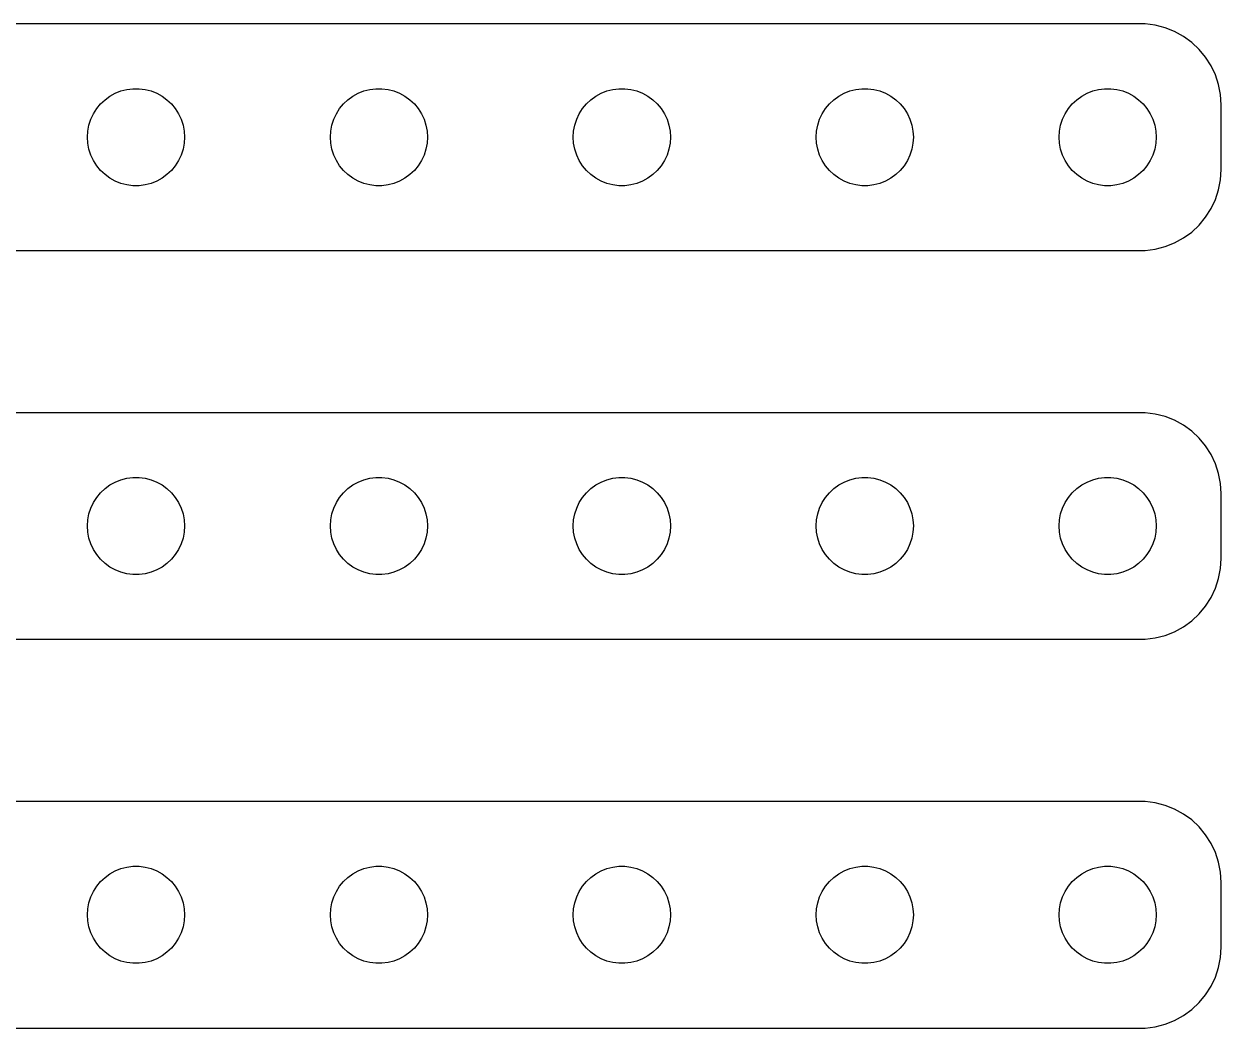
# Model space of a CAD drawing. Header units: metres. Extents: x -142 to 142, y 41 to 103.
# Drawn here: x 68.1 to 142, y 41 to 103 of the extents above; entities that cross this region are included whole.
import ezdxf

# ---------------------------------------------------------------- set-up
doc = ezdxf.new("R2010")
doc.units = ezdxf.units.M

msp = doc.modelspace()

# ---------------------------------------------------------------- linework, layer by layer
for p, q in [((137.314, 102.99), (-137.314, 102.99)), ((137.937, 102.911), (137.314, 102.99)), ((138.545, 102.755), (137.937, 102.911)), ((139.129, 102.524), (138.545, 102.755)), ((139.679, 102.222), (139.129, 102.524)), ((140.187, 101.853), (139.679, 102.222)), ((140.645, 101.423), (140.187, 101.853)), ((141.045, 100.939), (140.645, 101.423)), ((141.382, 100.409), (141.045, 100.939)), ((141.649, 99.8406), (141.382, 100.409)), ((141.843, 99.2434), (141.649, 99.8406)), ((141.961, 98.6267), (141.843, 99.2434)), ((73.0877, 98.3115), (73.3925, 98.533)), ((73.3925, 98.533), (73.7227, 98.7145)), ((73.7227, 98.7145), (74.073, 98.8532)), ((74.073, 98.8532), (74.4379, 98.9469)), ((74.4379, 98.9469), (74.8116, 98.9941)), ((74.8116, 98.9941), (75.1884, 98.9941)), ((75.1884, 98.9941), (75.5621, 98.9469)), ((75.5621, 98.9469), (75.927, 98.8532)), ((75.927, 98.8532), (76.2773, 98.7145)), ((76.2773, 98.7145), (76.6075, 98.533)), ((76.6075, 98.533), (76.9123, 98.3115)), ((88.0877, 98.3115), (88.3925, 98.533)), ((88.3925, 98.533), (88.7227, 98.7145)), ((88.7227, 98.7145), (89.073, 98.8532)), ((89.073, 98.8532), (89.4379, 98.9469)), ((89.4379, 98.9469), (89.8116, 98.9941)), ((89.8116, 98.9941), (90.1884, 98.9941)), ((90.1884, 98.9941), (90.5621, 98.9469)), ((90.5621, 98.9469), (90.927, 98.8532)), ((90.927, 98.8532), (91.2773, 98.7145)), ((91.2773, 98.7145), (91.6075, 98.533)), ((91.6075, 98.533), (91.9123, 98.3115)), ((103.088, 98.3115), (103.393, 98.533)), ((103.393, 98.533), (103.723, 98.7145)), ((103.723, 98.7145), (104.073, 98.8532)), ((104.073, 98.8532), (104.438, 98.9469)), ((104.438, 98.9469), (104.812, 98.9941)), ((104.812, 98.9941), (105.188, 98.9941)), ((105.188, 98.9941), (105.562, 98.9469)), ((105.562, 98.9469), (105.927, 98.8532)), ((105.927, 98.8532), (106.277, 98.7145)), ((106.277, 98.7145), (106.607, 98.533)), ((106.607, 98.533), (106.912, 98.3115)), ((118.088, 98.3115), (118.393, 98.533)), ((118.393, 98.533), (118.723, 98.7145)), ((118.723, 98.7145), (119.073, 98.8532)), ((119.073, 98.8532), (119.438, 98.9469)), ((119.438, 98.9469), (119.812, 98.9941)), ((119.812, 98.9941), (120.188, 98.9941)), ((120.188, 98.9941), (120.562, 98.9469)), ((120.562, 98.9469), (120.927, 98.8532)), ((120.927, 98.8532), (121.277, 98.7145)), ((121.277, 98.7145), (121.607, 98.533)), ((121.607, 98.533), (121.912, 98.3115)), ((133.088, 98.3115), (133.393, 98.533)), ((133.393, 98.533), (133.723, 98.7145)), ((133.723, 98.7145), (134.073, 98.8532)), ((134.073, 98.8532), (134.438, 98.9469)), ((134.438, 98.9469), (134.812, 98.9941)), ((134.812, 98.9941), (135.188, 98.9941)), ((135.188, 98.9941), (135.562, 98.9469)), ((135.562, 98.9469), (135.927, 98.8532)), ((135.927, 98.8532), (136.277, 98.7145)), ((136.277, 98.7145), (136.607, 98.533)), ((136.607, 98.533), (136.912, 98.3115)), ((142, 98), (141.961, 98.6267)), ((72.3711, 97.4453), (72.573, 97.7634)), ((72.573, 97.7634), (72.8131, 98.0536)), ((72.8131, 98.0536), (73.0877, 98.3115)), ((76.9123, 98.3115), (77.1869, 98.0536)), ((77.1869, 98.0536), (77.427, 97.7634)), ((77.427, 97.7634), (77.6289, 97.4453)), ((87.3711, 97.4453), (87.573, 97.7634)), ((87.573, 97.7634), (87.8131, 98.0536)), ((87.8131, 98.0536), (88.0877, 98.3115)), ((91.9123, 98.3115), (92.1869, 98.0536)), ((92.1869, 98.0536), (92.427, 97.7634)), ((92.427, 97.7634), (92.6289, 97.4453)), ((102.371, 97.4453), (102.573, 97.7634)), ((102.573, 97.7634), (102.813, 98.0536)), ((102.813, 98.0536), (103.088, 98.3115)), ((106.912, 98.3115), (107.187, 98.0536)), ((107.187, 98.0536), (107.427, 97.7634)), ((107.427, 97.7634), (107.629, 97.4453)), ((117.371, 97.4453), (117.573, 97.7634)), ((117.573, 97.7634), (117.813, 98.0536)), ((117.813, 98.0536), (118.088, 98.3115)), ((121.912, 98.3115), (122.187, 98.0536)), ((122.187, 98.0536), (122.427, 97.7634)), ((122.427, 97.7634), (122.629, 97.4453)), ((132.371, 97.4453), (132.573, 97.7634)), ((132.573, 97.7634), (132.813, 98.0536)), ((132.813, 98.0536), (133.088, 98.3115)), ((136.912, 98.3115), (137.187, 98.0536)), ((137.187, 98.0536), (137.427, 97.7634)), ((137.427, 97.7634), (137.629, 97.4453)), ((142, 94), (142, 98)), ((72.0943, 96.7461), (72.2107, 97.1044)), ((72.2107, 97.1044), (72.3711, 97.4453)), ((77.6289, 97.4453), (77.7893, 97.1044)), ((77.7893, 97.1044), (77.9057, 96.7461)), ((87.0943, 96.7461), (87.2107, 97.1044)), ((87.2107, 97.1044), (87.3711, 97.4453)), ((92.6289, 97.4453), (92.7893, 97.1044)), ((92.7893, 97.1044), (92.9057, 96.7461)), ((102.094, 96.7461), (102.211, 97.1044)), ((102.211, 97.1044), (102.371, 97.4453)), ((107.629, 97.4453), (107.789, 97.1044)), ((107.789, 97.1044), (107.906, 96.7461)), ((117.094, 96.7461), (117.211, 97.1044)), ((117.211, 97.1044), (117.371, 97.4453)), ((122.629, 97.4453), (122.789, 97.1044)), ((122.789, 97.1044), (122.906, 96.7461)), ((132.094, 96.7461), (132.211, 97.1044)), ((132.211, 97.1044), (132.371, 97.4453)), ((137.629, 97.4453), (137.789, 97.1044)), ((137.789, 97.1044), (137.906, 96.7461)), ((72, 96), (72.0237, 96.376)), ((72.0237, 96.376), (72.0943, 96.7461)), ((77.9057, 96.7461), (77.9763, 96.376)), ((77.9763, 96.376), (78, 96)), ((87, 96), (87.0237, 96.376)), ((87.0237, 96.376), (87.0943, 96.7461)), ((92.9057, 96.7461), (92.9763, 96.376)), ((92.9763, 96.376), (93, 96)), ((102, 96), (102.024, 96.376)), ((102.024, 96.376), (102.094, 96.7461)), ((107.906, 96.7461), (107.976, 96.376)), ((107.976, 96.376), (108, 96)), ((117, 96), (117.024, 96.376)), ((117.024, 96.376), (117.094, 96.7461)), ((122.906, 96.7461), (122.976, 96.376)), ((122.976, 96.376), (123, 96)), ((132, 96), (132.024, 96.376)), ((132.024, 96.376), (132.094, 96.7461)), ((137.906, 96.7461), (137.976, 96.376)), ((137.976, 96.376), (138, 96)), ((72.0237, 95.624), (72, 96)), ((72.0943, 95.2539), (72.0237, 95.624)), ((77.9763, 95.624), (77.9057, 95.2539)), ((78, 96), (77.9763, 95.624)), ((87.0237, 95.624), (87, 96)), ((87.0943, 95.2539), (87.0237, 95.624)), ((92.9763, 95.624), (92.9057, 95.2539)), ((93, 96), (92.9763, 95.624)), ((102.024, 95.624), (102, 96)), ((102.094, 95.2539), (102.024, 95.624)), ((107.976, 95.624), (107.906, 95.2539)), ((108, 96), (107.976, 95.624)), ((117.024, 95.624), (117, 96)), ((117.094, 95.2539), (117.024, 95.624)), ((122.976, 95.624), (122.906, 95.2539)), ((123, 96), (122.976, 95.624)), ((132.024, 95.624), (132, 96)), ((132.094, 95.2539), (132.024, 95.624)), ((137.976, 95.624), (137.906, 95.2539)), ((138, 96), (137.976, 95.624)), ((72.2107, 94.8956), (72.0943, 95.2539)), ((72.3711, 94.5547), (72.2107, 94.8956)), ((77.7893, 94.8956), (77.6289, 94.5547)), ((77.9057, 95.2539), (77.7893, 94.8956)), ((87.2107, 94.8956), (87.0943, 95.2539)), ((87.3711, 94.5547), (87.2107, 94.8956)), ((92.7893, 94.8956), (92.6289, 94.5547)), ((92.9057, 95.2539), (92.7893, 94.8956)), ((102.211, 94.8956), (102.094, 95.2539)), ((102.371, 94.5547), (102.211, 94.8956)), ((107.789, 94.8956), (107.629, 94.5547)), ((107.906, 95.2539), (107.789, 94.8956)), ((117.211, 94.8956), (117.094, 95.2539)), ((117.371, 94.5547), (117.211, 94.8956)), ((122.789, 94.8956), (122.629, 94.5547)), ((122.906, 95.2539), (122.789, 94.8956)), ((132.211, 94.8956), (132.094, 95.2539)), ((132.371, 94.5547), (132.211, 94.8956)), ((137.789, 94.8956), (137.629, 94.5547)), ((137.906, 95.2539), (137.789, 94.8956)), ((72.573, 94.2366), (72.3711, 94.5547)), ((72.8131, 93.9464), (72.573, 94.2366)), ((73.0877, 93.6885), (72.8131, 93.9464)), ((77.1869, 93.9464), (76.9123, 93.6885)), ((77.427, 94.2366), (77.1869, 93.9464)), ((77.6289, 94.5547), (77.427, 94.2366)), ((87.573, 94.2366), (87.3711, 94.5547)), ((87.8131, 93.9464), (87.573, 94.2366)), ((88.0877, 93.6885), (87.8131, 93.9464)), ((92.1869, 93.9464), (91.9123, 93.6885)), ((92.427, 94.2366), (92.1869, 93.9464)), ((92.6289, 94.5547), (92.427, 94.2366)), ((102.573, 94.2366), (102.371, 94.5547)), ((102.813, 93.9464), (102.573, 94.2366)), ((103.088, 93.6885), (102.813, 93.9464)), ((107.187, 93.9464), (106.912, 93.6885)), ((107.427, 94.2366), (107.187, 93.9464)), ((107.629, 94.5547), (107.427, 94.2366)), ((117.573, 94.2366), (117.371, 94.5547)), ((117.813, 93.9464), (117.573, 94.2366)), ((118.088, 93.6885), (117.813, 93.9464)), ((122.187, 93.9464), (121.912, 93.6885)), ((122.427, 94.2366), (122.187, 93.9464)), ((122.629, 94.5547), (122.427, 94.2366)), ((132.573, 94.2366), (132.371, 94.5547)), ((132.813, 93.9464), (132.573, 94.2366)), ((133.088, 93.6885), (132.813, 93.9464)), ((137.187, 93.9464), (136.912, 93.6885)), ((137.427, 94.2366), (137.187, 93.9464)), ((137.629, 94.5547), (137.427, 94.2366)), ((141.961, 93.3733), (142, 94)), ((73.3925, 93.467), (73.0877, 93.6885)), ((73.7227, 93.2855), (73.3925, 93.467)), ((74.073, 93.1468), (73.7227, 93.2855)), ((74.4379, 93.0531), (74.073, 93.1468)), ((75.927, 93.1468), (75.5621, 93.0531)), ((76.2773, 93.2855), (75.927, 93.1468)), ((76.6075, 93.467), (76.2773, 93.2855)), ((76.9123, 93.6885), (76.6075, 93.467)), ((88.3925, 93.467), (88.0877, 93.6885)), ((88.7227, 93.2855), (88.3925, 93.467)), ((89.073, 93.1468), (88.7227, 93.2855)), ((89.4379, 93.0531), (89.073, 93.1468)), ((90.927, 93.1468), (90.5621, 93.0531)), ((91.2773, 93.2855), (90.927, 93.1468)), ((91.6075, 93.467), (91.2773, 93.2855)), ((91.9123, 93.6885), (91.6075, 93.467)), ((103.393, 93.467), (103.088, 93.6885)), ((103.723, 93.2855), (103.393, 93.467)), ((104.073, 93.1468), (103.723, 93.2855)), ((104.438, 93.0531), (104.073, 93.1468)), ((105.927, 93.1468), (105.562, 93.0531)), ((106.277, 93.2855), (105.927, 93.1468)), ((106.607, 93.467), (106.277, 93.2855)), ((106.912, 93.6885), (106.607, 93.467)), ((118.393, 93.467), (118.088, 93.6885)), ((118.723, 93.2855), (118.393, 93.467)), ((119.073, 93.1468), (118.723, 93.2855)), ((119.438, 93.0531), (119.073, 93.1468)), ((120.927, 93.1468), (120.562, 93.0531)), ((121.277, 93.2855), (120.927, 93.1468)), ((121.607, 93.467), (121.277, 93.2855)), ((121.912, 93.6885), (121.607, 93.467)), ((133.393, 93.467), (133.088, 93.6885)), ((133.723, 93.2855), (133.393, 93.467)), ((134.073, 93.1468), (133.723, 93.2855)), ((134.438, 93.0531), (134.073, 93.1468)), ((135.927, 93.1468), (135.562, 93.0531)), ((136.277, 93.2855), (135.927, 93.1468)), ((136.607, 93.467), (136.277, 93.2855)), ((136.912, 93.6885), (136.607, 93.467)), ((141.843, 92.7566), (141.961, 93.3733)), ((74.8116, 93.0059), (74.4379, 93.0531)), ((75.1884, 93.0059), (74.8116, 93.0059)), ((75.5621, 93.0531), (75.1884, 93.0059)), ((89.8116, 93.0059), (89.4379, 93.0531)), ((90.1884, 93.0059), (89.8116, 93.0059)), ((90.5621, 93.0531), (90.1884, 93.0059)), ((104.812, 93.0059), (104.438, 93.0531)), ((105.188, 93.0059), (104.812, 93.0059)), ((105.562, 93.0531), (105.188, 93.0059)), ((119.812, 93.0059), (119.438, 93.0531)), ((120.188, 93.0059), (119.812, 93.0059)), ((120.562, 93.0531), (120.188, 93.0059)), ((134.812, 93.0059), (134.438, 93.0531)), ((135.188, 93.0059), (134.812, 93.0059)), ((135.562, 93.0531), (135.188, 93.0059)), ((141.649, 92.1594), (141.843, 92.7566)), ((141.382, 91.5912), (141.649, 92.1594)), ((140.645, 90.5773), (141.045, 91.0611)), ((141.045, 91.0611), (141.382, 91.5912)), ((140.187, 90.1474), (140.645, 90.5773)), ((138.545, 89.2447), (139.129, 89.4759)), ((139.129, 89.4759), (139.679, 89.7784)), ((139.679, 89.7784), (140.187, 90.1474)), ((-137.314, 89.0099), (137.314, 89.0099)), ((137.314, 89.0099), (137.937, 89.0886)), ((137.937, 89.0886), (138.545, 89.2447)), ((137.314, 78.9901), (-137.314, 78.9901)), ((137.937, 78.9114), (137.314, 78.9901)), ((138.545, 78.7553), (137.937, 78.9114)), ((139.129, 78.5241), (138.545, 78.7553)), ((139.679, 78.2216), (139.129, 78.5241)), ((140.187, 77.8526), (139.679, 78.2216)), ((140.645, 77.4227), (140.187, 77.8526)), ((141.045, 76.9389), (140.645, 77.4227)), ((141.382, 76.4088), (141.045, 76.9389)), ((141.649, 75.8406), (141.382, 76.4088)), ((141.843, 75.2434), (141.649, 75.8406)), ((73.3925, 74.533), (73.7227, 74.7145)), ((73.7227, 74.7145), (74.073, 74.8532)), ((74.073, 74.8532), (74.4379, 74.9469)), ((74.4379, 74.9469), (74.8116, 74.9941)), ((74.8116, 74.9941), (75.1884, 74.9941)), ((75.1884, 74.9941), (75.5621, 74.9469)), ((75.5621, 74.9469), (75.927, 74.8532)), ((75.927, 74.8532), (76.2773, 74.7145)), ((76.2773, 74.7145), (76.6075, 74.533)), ((88.3925, 74.533), (88.7227, 74.7145)), ((88.7227, 74.7145), (89.073, 74.8532)), ((89.073, 74.8532), (89.4379, 74.9469)), ((89.4379, 74.9469), (89.8116, 74.9941)), ((89.8116, 74.9941), (90.1884, 74.9941)), ((90.1884, 74.9941), (90.5621, 74.9469)), ((90.5621, 74.9469), (90.927, 74.8532)), ((90.927, 74.8532), (91.2773, 74.7145)), ((91.2773, 74.7145), (91.6075, 74.533)), ((103.393, 74.533), (103.723, 74.7145)), ((103.723, 74.7145), (104.073, 74.8532)), ((104.073, 74.8532), (104.438, 74.9469)), ((104.438, 74.9469), (104.812, 74.9941)), ((104.812, 74.9941), (105.188, 74.9941)), ((105.188, 74.9941), (105.562, 74.9469)), ((105.562, 74.9469), (105.927, 74.8532)), ((105.927, 74.8532), (106.277, 74.7145)), ((106.277, 74.7145), (106.607, 74.533)), ((118.393, 74.533), (118.723, 74.7145)), ((118.723, 74.7145), (119.073, 74.8532)), ((119.073, 74.8532), (119.438, 74.9469)), ((119.438, 74.9469), (119.812, 74.9941)), ((119.812, 74.9941), (120.188, 74.9941)), ((120.188, 74.9941), (120.562, 74.9469)), ((120.562, 74.9469), (120.927, 74.8532)), ((120.927, 74.8532), (121.277, 74.7145)), ((121.277, 74.7145), (121.607, 74.533)), ((133.393, 74.533), (133.723, 74.7145)), ((133.723, 74.7145), (134.073, 74.8532)), ((134.073, 74.8532), (134.438, 74.9469)), ((134.438, 74.9469), (134.812, 74.9941)), ((134.812, 74.9941), (135.188, 74.9941)), ((135.188, 74.9941), (135.562, 74.9469)), ((135.562, 74.9469), (135.927, 74.8532)), ((135.927, 74.8532), (136.277, 74.7145)), ((136.277, 74.7145), (136.607, 74.533)), ((141.961, 74.6267), (141.843, 75.2434)), ((72.573, 73.7634), (72.8131, 74.0536)), ((72.8131, 74.0536), (73.0877, 74.3115)), ((73.0877, 74.3115), (73.3925, 74.533)), ((76.6075, 74.533), (76.9123, 74.3115)), ((76.9123, 74.3115), (77.1869, 74.0536)), ((77.1869, 74.0536), (77.427, 73.7634)), ((87.573, 73.7634), (87.8131, 74.0536)), ((87.8131, 74.0536), (88.0877, 74.3115)), ((88.0877, 74.3115), (88.3925, 74.533)), ((91.6075, 74.533), (91.9123, 74.3115)), ((91.9123, 74.3115), (92.1869, 74.0536)), ((92.1869, 74.0536), (92.427, 73.7634)), ((102.573, 73.7634), (102.813, 74.0536)), ((102.813, 74.0536), (103.088, 74.3115)), ((103.088, 74.3115), (103.393, 74.533)), ((106.607, 74.533), (106.912, 74.3115)), ((106.912, 74.3115), (107.187, 74.0536)), ((107.187, 74.0536), (107.427, 73.7634)), ((117.573, 73.7634), (117.813, 74.0536)), ((117.813, 74.0536), (118.088, 74.3115)), ((118.088, 74.3115), (118.393, 74.533)), ((121.607, 74.533), (121.912, 74.3115)), ((121.912, 74.3115), (122.187, 74.0536)), ((122.187, 74.0536), (122.427, 73.7634)), ((132.573, 73.7634), (132.813, 74.0536)), ((132.813, 74.0536), (133.088, 74.3115)), ((133.088, 74.3115), (133.393, 74.533)), ((136.607, 74.533), (136.912, 74.3115)), ((136.912, 74.3115), (137.187, 74.0536)), ((137.187, 74.0536), (137.427, 73.7634)), ((142, 74), (141.961, 74.6267)), ((142, 70), (142, 74)), ((72.2107, 73.1044), (72.3711, 73.4453)), ((72.3711, 73.4453), (72.573, 73.7634)), ((77.427, 73.7634), (77.6289, 73.4453)), ((77.6289, 73.4453), (77.7893, 73.1044)), ((87.2107, 73.1044), (87.3711, 73.4453)), ((87.3711, 73.4453), (87.573, 73.7634)), ((92.427, 73.7634), (92.6289, 73.4453)), ((92.6289, 73.4453), (92.7893, 73.1044)), ((102.211, 73.1044), (102.371, 73.4453)), ((102.371, 73.4453), (102.573, 73.7634)), ((107.427, 73.7634), (107.629, 73.4453)), ((107.629, 73.4453), (107.789, 73.1044)), ((117.211, 73.1044), (117.371, 73.4453)), ((117.371, 73.4453), (117.573, 73.7634)), ((122.427, 73.7634), (122.629, 73.4453)), ((122.629, 73.4453), (122.789, 73.1044)), ((132.211, 73.1044), (132.371, 73.4453)), ((132.371, 73.4453), (132.573, 73.7634)), ((137.427, 73.7634), (137.629, 73.4453)), ((137.629, 73.4453), (137.789, 73.1044)), ((72.0237, 72.376), (72.0943, 72.7461)), ((72.0943, 72.7461), (72.2107, 73.1044)), ((77.7893, 73.1044), (77.9057, 72.7461)), ((77.9057, 72.7461), (77.9763, 72.376)), ((87.0237, 72.376), (87.0943, 72.7461)), ((87.0943, 72.7461), (87.2107, 73.1044)), ((92.7893, 73.1044), (92.9057, 72.7461)), ((92.9057, 72.7461), (92.9763, 72.376)), ((102.024, 72.376), (102.094, 72.7461)), ((102.094, 72.7461), (102.211, 73.1044)), ((107.789, 73.1044), (107.906, 72.7461)), ((107.906, 72.7461), (107.976, 72.376)), ((117.024, 72.376), (117.094, 72.7461)), ((117.094, 72.7461), (117.211, 73.1044)), ((122.789, 73.1044), (122.906, 72.7461)), ((122.906, 72.7461), (122.976, 72.376)), ((132.024, 72.376), (132.094, 72.7461)), ((132.094, 72.7461), (132.211, 73.1044)), ((137.789, 73.1044), (137.906, 72.7461)), ((137.906, 72.7461), (137.976, 72.376)), ((72, 72), (72.0237, 72.376)), ((72.0237, 71.624), (72, 72)), ((77.9763, 72.376), (78, 72)), ((78, 72), (77.9763, 71.624)), ((87, 72), (87.0237, 72.376)), ((87.0237, 71.624), (87, 72)), ((92.9763, 72.376), (93, 72)), ((93, 72), (92.9763, 71.624)), ((102, 72), (102.024, 72.376)), ((102.024, 71.624), (102, 72)), ((107.976, 72.376), (108, 72)), ((108, 72), (107.976, 71.624)), ((117, 72), (117.024, 72.376)), ((117.024, 71.624), (117, 72)), ((122.976, 72.376), (123, 72)), ((123, 72), (122.976, 71.624)), ((132, 72), (132.024, 72.376)), ((132.024, 71.624), (132, 72)), ((137.976, 72.376), (138, 72)), ((138, 72), (137.976, 71.624)), ((72.0943, 71.2539), (72.0237, 71.624)), ((72.2107, 70.8956), (72.0943, 71.2539)), ((77.9057, 71.2539), (77.7893, 70.8956)), ((77.9763, 71.624), (77.9057, 71.2539)), ((87.0943, 71.2539), (87.0237, 71.624)), ((87.2107, 70.8956), (87.0943, 71.2539)), ((92.9057, 71.2539), (92.7893, 70.8956)), ((92.9763, 71.624), (92.9057, 71.2539)), ((102.094, 71.2539), (102.024, 71.624)), ((102.211, 70.8956), (102.094, 71.2539)), ((107.906, 71.2539), (107.789, 70.8956)), ((107.976, 71.624), (107.906, 71.2539)), ((117.094, 71.2539), (117.024, 71.624)), ((117.211, 70.8956), (117.094, 71.2539)), ((122.906, 71.2539), (122.789, 70.8956)), ((122.976, 71.624), (122.906, 71.2539)), ((132.094, 71.2539), (132.024, 71.624)), ((132.211, 70.8956), (132.094, 71.2539)), ((137.906, 71.2539), (137.789, 70.8956)), ((137.976, 71.624), (137.906, 71.2539)), ((72.3711, 70.5547), (72.2107, 70.8956)), ((72.573, 70.2366), (72.3711, 70.5547)), ((72.8131, 69.9464), (72.573, 70.2366)), ((77.427, 70.2366), (77.1869, 69.9464)), ((77.6289, 70.5547), (77.427, 70.2366)), ((77.7893, 70.8956), (77.6289, 70.5547)), ((87.3711, 70.5547), (87.2107, 70.8956)), ((87.573, 70.2366), (87.3711, 70.5547)), ((87.8131, 69.9464), (87.573, 70.2366)), ((92.427, 70.2366), (92.1869, 69.9464)), ((92.6289, 70.5547), (92.427, 70.2366)), ((92.7893, 70.8956), (92.6289, 70.5547)), ((102.371, 70.5547), (102.211, 70.8956)), ((102.573, 70.2366), (102.371, 70.5547)), ((102.813, 69.9464), (102.573, 70.2366)), ((107.427, 70.2366), (107.187, 69.9464)), ((107.629, 70.5547), (107.427, 70.2366)), ((107.789, 70.8956), (107.629, 70.5547)), ((117.371, 70.5547), (117.211, 70.8956)), ((117.573, 70.2366), (117.371, 70.5547)), ((117.813, 69.9464), (117.573, 70.2366)), ((122.427, 70.2366), (122.187, 69.9464)), ((122.629, 70.5547), (122.427, 70.2366)), ((122.789, 70.8956), (122.629, 70.5547)), ((132.371, 70.5547), (132.211, 70.8956)), ((132.573, 70.2366), (132.371, 70.5547)), ((132.813, 69.9464), (132.573, 70.2366)), ((137.427, 70.2366), (137.187, 69.9464)), ((137.629, 70.5547), (137.427, 70.2366)), ((137.789, 70.8956), (137.629, 70.5547)), ((73.0877, 69.6885), (72.8131, 69.9464)), ((73.3925, 69.467), (73.0877, 69.6885)), ((76.9123, 69.6885), (76.6075, 69.467)), ((77.1869, 69.9464), (76.9123, 69.6885)), ((88.0877, 69.6885), (87.8131, 69.9464)), ((88.3925, 69.467), (88.0877, 69.6885)), ((91.9123, 69.6885), (91.6075, 69.467)), ((92.1869, 69.9464), (91.9123, 69.6885)), ((103.088, 69.6885), (102.813, 69.9464)), ((103.393, 69.467), (103.088, 69.6885)), ((106.912, 69.6885), (106.607, 69.467)), ((107.187, 69.9464), (106.912, 69.6885)), ((118.088, 69.6885), (117.813, 69.9464)), ((118.393, 69.467), (118.088, 69.6885)), ((121.912, 69.6885), (121.607, 69.467)), ((122.187, 69.9464), (121.912, 69.6885)), ((133.088, 69.6885), (132.813, 69.9464)), ((133.393, 69.467), (133.088, 69.6885)), ((136.912, 69.6885), (136.607, 69.467)), ((137.187, 69.9464), (136.912, 69.6885)), ((141.961, 69.3733), (142, 70)), ((73.7227, 69.2855), (73.3925, 69.467)), ((74.073, 69.1468), (73.7227, 69.2855)), ((74.4379, 69.0531), (74.073, 69.1468)), ((74.8116, 69.0059), (74.4379, 69.0531)), ((75.1884, 69.0059), (74.8116, 69.0059)), ((75.5621, 69.0531), (75.1884, 69.0059)), ((75.927, 69.1468), (75.5621, 69.0531)), ((76.2773, 69.2855), (75.927, 69.1468)), ((76.6075, 69.467), (76.2773, 69.2855)), ((88.7227, 69.2855), (88.3925, 69.467)), ((89.073, 69.1468), (88.7227, 69.2855)), ((89.4379, 69.0531), (89.073, 69.1468)), ((89.8116, 69.0059), (89.4379, 69.0531)), ((90.1884, 69.0059), (89.8116, 69.0059)), ((90.5621, 69.0531), (90.1884, 69.0059)), ((90.927, 69.1468), (90.5621, 69.0531)), ((91.2773, 69.2855), (90.927, 69.1468)), ((91.6075, 69.467), (91.2773, 69.2855)), ((103.723, 69.2855), (103.393, 69.467)), ((104.073, 69.1468), (103.723, 69.2855)), ((104.438, 69.0531), (104.073, 69.1468)), ((104.812, 69.0059), (104.438, 69.0531)), ((105.188, 69.0059), (104.812, 69.0059)), ((105.562, 69.0531), (105.188, 69.0059)), ((105.927, 69.1468), (105.562, 69.0531)), ((106.277, 69.2855), (105.927, 69.1468)), ((106.607, 69.467), (106.277, 69.2855)), ((118.723, 69.2855), (118.393, 69.467)), ((119.073, 69.1468), (118.723, 69.2855)), ((119.438, 69.0531), (119.073, 69.1468)), ((119.812, 69.0059), (119.438, 69.0531)), ((120.188, 69.0059), (119.812, 69.0059)), ((120.562, 69.0531), (120.188, 69.0059)), ((120.927, 69.1468), (120.562, 69.0531)), ((121.277, 69.2855), (120.927, 69.1468)), ((121.607, 69.467), (121.277, 69.2855)), ((133.723, 69.2855), (133.393, 69.467)), ((134.073, 69.1468), (133.723, 69.2855)), ((134.438, 69.0531), (134.073, 69.1468)), ((134.812, 69.0059), (134.438, 69.0531)), ((135.188, 69.0059), (134.812, 69.0059)), ((135.562, 69.0531), (135.188, 69.0059)), ((135.927, 69.1468), (135.562, 69.0531)), ((136.277, 69.2855), (135.927, 69.1468)), ((136.607, 69.467), (136.277, 69.2855)), ((141.649, 68.1594), (141.843, 68.7566)), ((141.843, 68.7566), (141.961, 69.3733)), ((141.382, 67.5912), (141.649, 68.1594)), ((141.045, 67.0611), (141.382, 67.5912)), ((140.187, 66.1474), (140.645, 66.5773)), ((140.645, 66.5773), (141.045, 67.0611)), ((139.679, 65.7784), (140.187, 66.1474)), ((137.314, 65.0099), (137.937, 65.0886)), ((137.937, 65.0886), (138.545, 65.2447)), ((138.545, 65.2447), (139.129, 65.4759)), ((139.129, 65.4759), (139.679, 65.7784)), ((-137.314, 65.0099), (137.314, 65.0099)), ((137.314, 54.9901), (-137.314, 54.9901)), ((137.937, 54.9114), (137.314, 54.9901)), ((138.545, 54.7553), (137.937, 54.9114)), ((139.129, 54.5241), (138.545, 54.7553)), ((139.679, 54.2216), (139.129, 54.5241)), ((140.187, 53.8526), (139.679, 54.2216)), ((140.645, 53.4227), (140.187, 53.8526)), ((141.045, 52.9389), (140.645, 53.4227)), ((141.382, 52.4088), (141.045, 52.9389)), ((141.649, 51.8406), (141.382, 52.4088)), ((141.843, 51.2434), (141.649, 51.8406)), ((141.961, 50.6267), (141.843, 51.2434)), ((72.8131, 50.0536), (73.0877, 50.3115)), ((73.0877, 50.3115), (73.3925, 50.533)), ((73.3925, 50.533), (73.7227, 50.7145)), ((73.7227, 50.7145), (74.073, 50.8532)), ((74.073, 50.8532), (74.4379, 50.9469)), ((74.4379, 50.9469), (74.8116, 50.9941)), ((74.8116, 50.9941), (75.1884, 50.9941)), ((75.1884, 50.9941), (75.5621, 50.9469)), ((75.5621, 50.9469), (75.927, 50.8532)), ((75.927, 50.8532), (76.2773, 50.7145)), ((76.2773, 50.7145), (76.6075, 50.533)), ((76.6075, 50.533), (76.9123, 50.3115)), ((76.9123, 50.3115), (77.1869, 50.0536)), ((87.8131, 50.0536), (88.0877, 50.3115)), ((88.0877, 50.3115), (88.3925, 50.533)), ((88.3925, 50.533), (88.7227, 50.7145)), ((88.7227, 50.7145), (89.073, 50.8532)), ((89.073, 50.8532), (89.4379, 50.9469)), ((89.4379, 50.9469), (89.8116, 50.9941)), ((89.8116, 50.9941), (90.1884, 50.9941)), ((90.1884, 50.9941), (90.5621, 50.9469)), ((90.5621, 50.9469), (90.927, 50.8532)), ((90.927, 50.8532), (91.2773, 50.7145)), ((91.2773, 50.7145), (91.6075, 50.533)), ((91.6075, 50.533), (91.9123, 50.3115)), ((91.9123, 50.3115), (92.1869, 50.0536)), ((102.813, 50.0536), (103.088, 50.3115)), ((103.088, 50.3115), (103.393, 50.533)), ((103.393, 50.533), (103.723, 50.7145)), ((103.723, 50.7145), (104.073, 50.8532)), ((104.073, 50.8532), (104.438, 50.9469)), ((104.438, 50.9469), (104.812, 50.9941)), ((104.812, 50.9941), (105.188, 50.9941)), ((105.188, 50.9941), (105.562, 50.9469)), ((105.562, 50.9469), (105.927, 50.8532)), ((105.927, 50.8532), (106.277, 50.7145)), ((106.277, 50.7145), (106.607, 50.533)), ((106.607, 50.533), (106.912, 50.3115)), ((106.912, 50.3115), (107.187, 50.0536)), ((117.813, 50.0536), (118.088, 50.3115)), ((118.088, 50.3115), (118.393, 50.533)), ((118.393, 50.533), (118.723, 50.7145)), ((118.723, 50.7145), (119.073, 50.8532)), ((119.073, 50.8532), (119.438, 50.9469)), ((119.438, 50.9469), (119.812, 50.9941)), ((119.812, 50.9941), (120.188, 50.9941)), ((120.188, 50.9941), (120.562, 50.9469)), ((120.562, 50.9469), (120.927, 50.8532)), ((120.927, 50.8532), (121.277, 50.7145)), ((121.277, 50.7145), (121.607, 50.533)), ((121.607, 50.533), (121.912, 50.3115)), ((121.912, 50.3115), (122.187, 50.0536)), ((132.813, 50.0536), (133.088, 50.3115)), ((133.088, 50.3115), (133.393, 50.533)), ((133.393, 50.533), (133.723, 50.7145)), ((133.723, 50.7145), (134.073, 50.8532)), ((134.073, 50.8532), (134.438, 50.9469)), ((134.438, 50.9469), (134.812, 50.9941)), ((134.812, 50.9941), (135.188, 50.9941)), ((135.188, 50.9941), (135.562, 50.9469)), ((135.562, 50.9469), (135.927, 50.8532)), ((135.927, 50.8532), (136.277, 50.7145)), ((136.277, 50.7145), (136.607, 50.533)), ((136.607, 50.533), (136.912, 50.3115)), ((136.912, 50.3115), (137.187, 50.0536)), ((142, 50), (141.961, 50.6267)), ((72.3711, 49.4453), (72.573, 49.7634)), ((72.573, 49.7634), (72.8131, 50.0536)), ((77.1869, 50.0536), (77.427, 49.7634)), ((77.427, 49.7634), (77.6289, 49.4453)), ((87.3711, 49.4453), (87.573, 49.7634)), ((87.573, 49.7634), (87.8131, 50.0536)), ((92.1869, 50.0536), (92.427, 49.7634)), ((92.427, 49.7634), (92.6289, 49.4453)), ((102.371, 49.4453), (102.573, 49.7634)), ((102.573, 49.7634), (102.813, 50.0536)), ((107.187, 50.0536), (107.427, 49.7634)), ((107.427, 49.7634), (107.629, 49.4453)), ((117.371, 49.4453), (117.573, 49.7634)), ((117.573, 49.7634), (117.813, 50.0536)), ((122.187, 50.0536), (122.427, 49.7634)), ((122.427, 49.7634), (122.629, 49.4453)), ((132.371, 49.4453), (132.573, 49.7634)), ((132.573, 49.7634), (132.813, 50.0536)), ((137.187, 50.0536), (137.427, 49.7634)), ((137.427, 49.7634), (137.629, 49.4453)), ((142, 46), (142, 50)), ((72.0943, 48.7461), (72.2107, 49.1044)), ((72.2107, 49.1044), (72.3711, 49.4453)), ((77.6289, 49.4453), (77.7893, 49.1044)), ((77.7893, 49.1044), (77.9057, 48.7461)), ((87.0943, 48.7461), (87.2107, 49.1044)), ((87.2107, 49.1044), (87.3711, 49.4453)), ((92.6289, 49.4453), (92.7893, 49.1044)), ((92.7893, 49.1044), (92.9057, 48.7461)), ((102.094, 48.7461), (102.211, 49.1044)), ((102.211, 49.1044), (102.371, 49.4453)), ((107.629, 49.4453), (107.789, 49.1044)), ((107.789, 49.1044), (107.906, 48.7461)), ((117.094, 48.7461), (117.211, 49.1044)), ((117.211, 49.1044), (117.371, 49.4453)), ((122.629, 49.4453), (122.789, 49.1044)), ((122.789, 49.1044), (122.906, 48.7461)), ((132.094, 48.7461), (132.211, 49.1044)), ((132.211, 49.1044), (132.371, 49.4453)), ((137.629, 49.4453), (137.789, 49.1044)), ((137.789, 49.1044), (137.906, 48.7461)), ((72, 48), (72.0237, 48.376)), ((72.0237, 48.376), (72.0943, 48.7461)), ((77.9057, 48.7461), (77.9763, 48.376)), ((77.9763, 48.376), (78, 48)), ((87, 48), (87.0237, 48.376)), ((87.0237, 48.376), (87.0943, 48.7461)), ((92.9057, 48.7461), (92.9763, 48.376)), ((92.9763, 48.376), (93, 48)), ((102, 48), (102.024, 48.376)), ((102.024, 48.376), (102.094, 48.7461)), ((107.906, 48.7461), (107.976, 48.376)), ((107.976, 48.376), (108, 48)), ((117, 48), (117.024, 48.376)), ((117.024, 48.376), (117.094, 48.7461)), ((122.906, 48.7461), (122.976, 48.376)), ((122.976, 48.376), (123, 48)), ((132, 48), (132.024, 48.376)), ((132.024, 48.376), (132.094, 48.7461)), ((137.906, 48.7461), (137.976, 48.376)), ((137.976, 48.376), (138, 48)), ((72.0237, 47.624), (72, 48)), ((72.0943, 47.2539), (72.0237, 47.624)), ((77.9763, 47.624), (77.9057, 47.2539)), ((78, 48), (77.9763, 47.624)), ((87.0237, 47.624), (87, 48)), ((87.0943, 47.2539), (87.0237, 47.624)), ((92.9763, 47.624), (92.9057, 47.2539)), ((93, 48), (92.9763, 47.624)), ((102.024, 47.624), (102, 48)), ((102.094, 47.2539), (102.024, 47.624)), ((107.976, 47.624), (107.906, 47.2539)), ((108, 48), (107.976, 47.624)), ((117.024, 47.624), (117, 48)), ((117.094, 47.2539), (117.024, 47.624)), ((122.976, 47.624), (122.906, 47.2539)), ((123, 48), (122.976, 47.624)), ((132.024, 47.624), (132, 48)), ((132.094, 47.2539), (132.024, 47.624)), ((137.976, 47.624), (137.906, 47.2539)), ((138, 48), (137.976, 47.624)), ((72.2107, 46.8956), (72.0943, 47.2539)), ((72.3711, 46.5547), (72.2107, 46.8956)), ((77.7893, 46.8956), (77.6289, 46.5547)), ((77.9057, 47.2539), (77.7893, 46.8956)), ((87.2107, 46.8956), (87.0943, 47.2539)), ((87.3711, 46.5547), (87.2107, 46.8956)), ((92.7893, 46.8956), (92.6289, 46.5547)), ((92.9057, 47.2539), (92.7893, 46.8956)), ((102.211, 46.8956), (102.094, 47.2539)), ((102.371, 46.5547), (102.211, 46.8956)), ((107.789, 46.8956), (107.629, 46.5547)), ((107.906, 47.2539), (107.789, 46.8956)), ((117.211, 46.8956), (117.094, 47.2539)), ((117.371, 46.5547), (117.211, 46.8956)), ((122.789, 46.8956), (122.629, 46.5547)), ((122.906, 47.2539), (122.789, 46.8956)), ((132.211, 46.8956), (132.094, 47.2539)), ((132.371, 46.5547), (132.211, 46.8956)), ((137.789, 46.8956), (137.629, 46.5547)), ((137.906, 47.2539), (137.789, 46.8956)), ((72.573, 46.2366), (72.3711, 46.5547)), ((72.8131, 45.9464), (72.573, 46.2366)), ((73.0877, 45.6885), (72.8131, 45.9464)), ((77.1869, 45.9464), (76.9123, 45.6885)), ((77.427, 46.2366), (77.1869, 45.9464)), ((77.6289, 46.5547), (77.427, 46.2366)), ((87.573, 46.2366), (87.3711, 46.5547)), ((87.8131, 45.9464), (87.573, 46.2366)), ((88.0877, 45.6885), (87.8131, 45.9464)), ((92.1869, 45.9464), (91.9123, 45.6885)), ((92.427, 46.2366), (92.1869, 45.9464)), ((92.6289, 46.5547), (92.427, 46.2366)), ((102.573, 46.2366), (102.371, 46.5547)), ((102.813, 45.9464), (102.573, 46.2366)), ((103.088, 45.6885), (102.813, 45.9464)), ((107.187, 45.9464), (106.912, 45.6885)), ((107.427, 46.2366), (107.187, 45.9464)), ((107.629, 46.5547), (107.427, 46.2366)), ((117.573, 46.2366), (117.371, 46.5547)), ((117.813, 45.9464), (117.573, 46.2366)), ((118.088, 45.6885), (117.813, 45.9464)), ((122.187, 45.9464), (121.912, 45.6885)), ((122.427, 46.2366), (122.187, 45.9464)), ((122.629, 46.5547), (122.427, 46.2366)), ((132.573, 46.2366), (132.371, 46.5547)), ((132.813, 45.9464), (132.573, 46.2366)), ((133.088, 45.6885), (132.813, 45.9464)), ((137.187, 45.9464), (136.912, 45.6885)), ((137.427, 46.2366), (137.187, 45.9464)), ((137.629, 46.5547), (137.427, 46.2366)), ((141.961, 45.3733), (142, 46)), ((73.3925, 45.467), (73.0877, 45.6885)), ((73.7227, 45.2855), (73.3925, 45.467)), ((74.073, 45.1468), (73.7227, 45.2855)), ((74.4379, 45.0531), (74.073, 45.1468)), ((75.927, 45.1468), (75.5621, 45.0531)), ((76.2773, 45.2855), (75.927, 45.1468)), ((76.6075, 45.467), (76.2773, 45.2855)), ((76.9123, 45.6885), (76.6075, 45.467)), ((88.3925, 45.467), (88.0877, 45.6885)), ((88.7227, 45.2855), (88.3925, 45.467)), ((89.073, 45.1468), (88.7227, 45.2855)), ((89.4379, 45.0531), (89.073, 45.1468)), ((90.927, 45.1468), (90.5621, 45.0531)), ((91.2773, 45.2855), (90.927, 45.1468)), ((91.6075, 45.467), (91.2773, 45.2855)), ((91.9123, 45.6885), (91.6075, 45.467)), ((103.393, 45.467), (103.088, 45.6885)), ((103.723, 45.2855), (103.393, 45.467)), ((104.073, 45.1468), (103.723, 45.2855)), ((104.438, 45.0531), (104.073, 45.1468)), ((105.927, 45.1468), (105.562, 45.0531)), ((106.277, 45.2855), (105.927, 45.1468)), ((106.607, 45.467), (106.277, 45.2855)), ((106.912, 45.6885), (106.607, 45.467)), ((118.393, 45.467), (118.088, 45.6885)), ((118.723, 45.2855), (118.393, 45.467)), ((119.073, 45.1468), (118.723, 45.2855)), ((119.438, 45.0531), (119.073, 45.1468)), ((120.927, 45.1468), (120.562, 45.0531)), ((121.277, 45.2855), (120.927, 45.1468)), ((121.607, 45.467), (121.277, 45.2855)), ((121.912, 45.6885), (121.607, 45.467)), ((133.393, 45.467), (133.088, 45.6885)), ((133.723, 45.2855), (133.393, 45.467)), ((134.073, 45.1468), (133.723, 45.2855)), ((134.438, 45.0531), (134.073, 45.1468)), ((135.927, 45.1468), (135.562, 45.0531)), ((136.277, 45.2855), (135.927, 45.1468)), ((136.607, 45.467), (136.277, 45.2855)), ((136.912, 45.6885), (136.607, 45.467)), ((141.843, 44.7566), (141.961, 45.3733)), ((74.8116, 45.0059), (74.4379, 45.0531)), ((75.1884, 45.0059), (74.8116, 45.0059)), ((75.5621, 45.0531), (75.1884, 45.0059)), ((89.8116, 45.0059), (89.4379, 45.0531)), ((90.1884, 45.0059), (89.8116, 45.0059)), ((90.5621, 45.0531), (90.1884, 45.0059)), ((104.812, 45.0059), (104.438, 45.0531)), ((105.188, 45.0059), (104.812, 45.0059)), ((105.562, 45.0531), (105.188, 45.0059)), ((119.812, 45.0059), (119.438, 45.0531)), ((120.188, 45.0059), (119.812, 45.0059)), ((120.562, 45.0531), (120.188, 45.0059)), ((134.812, 45.0059), (134.438, 45.0531)), ((135.188, 45.0059), (134.812, 45.0059)), ((135.562, 45.0531), (135.188, 45.0059)), ((141.649, 44.1594), (141.843, 44.7566)), ((141.382, 43.5912), (141.649, 44.1594)), ((140.645, 42.5773), (141.045, 43.0611)), ((141.045, 43.0611), (141.382, 43.5912)), ((139.679, 41.7784), (140.187, 42.1474)), ((140.187, 42.1474), (140.645, 42.5773)), ((138.545, 41.2447), (139.129, 41.4759)), ((139.129, 41.4759), (139.679, 41.7784)), ((-137.314, 41.0099), (137.314, 41.0099)), ((137.314, 41.0099), (137.937, 41.0886)), ((137.937, 41.0886), (138.545, 41.2447))]:
    msp.add_line(p, q)

doc.saveas('drawing.dxf')
